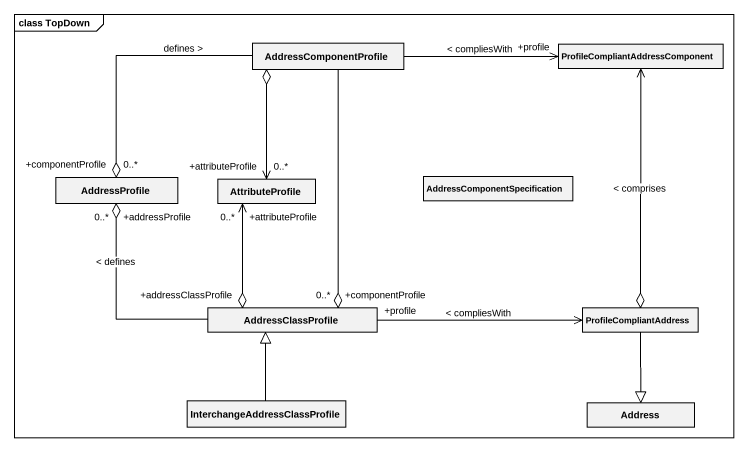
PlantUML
@startuml
mainframe class TopDown
hide circle
hide empty members
class AddressComponentProfile
class "ProfileCompliantAddressComponent" as ProfileCompliantAddressCompo
class AddressProfile
class AttributeProfile
class "AddressComponentSpecification" as AddressComponentSpecificatio
class AddressClassProfile
class ProfileCompliantAddress
class "InterchangeAddressClassProfile" as InterchangeAddressClassProfi
class Address
AddressComponentProfile -right-> "+profile" ProfileCompliantAddressCompo : < compliesWith
AddressComponentProfile --o "+componentProfile\n0..*" AddressProfile : defines >
AddressComponentProfile --o "+componentProfile\n0..*" AddressClassProfile
ProfileCompliantAddressCompo <--o ProfileCompliantAddress : < comprises
AttributeProfile "+attributeProfile\n0..*" <-up-o AddressComponentProfile
AttributeProfile "+attributeProfile\n0..*" <--o "+addressClassProfile" AddressClassProfile
AddressClassProfile -up-o "+addressProfile\n0..*" AddressProfile : < defines
AddressClassProfile "+profile" -right-> ProfileCompliantAddress : < compliesWith
ProfileCompliantAddress --|> Address
InterchangeAddressClassProfi -up-|> AddressClassProfile
@enduml
